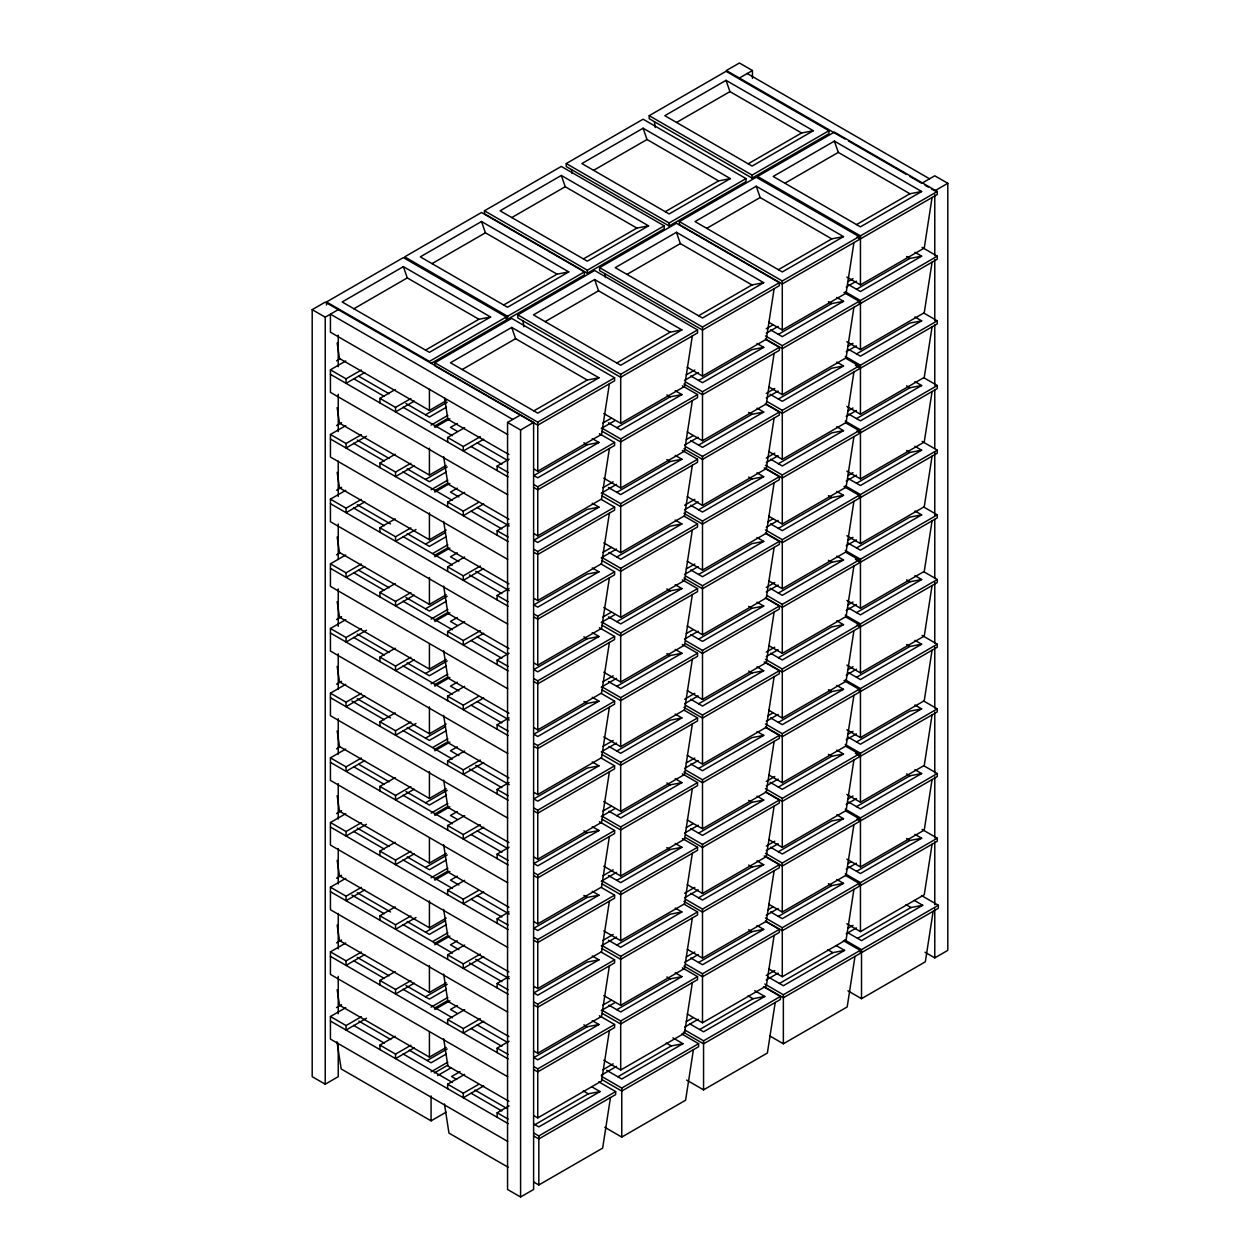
<?xml version="1.0" encoding="UTF-8"?>
<svg xmlns="http://www.w3.org/2000/svg" width="1260" height="1260" viewBox="0 0 1260 1260"><rect width="100%" height="100%" fill="white"/><g stroke="black" fill="none" stroke-linecap="round" stroke-linejoin="round"><path stroke-width="1.5" d="M609.399 383.812L601.571 434.353L537.752 471.193L534.366 469.24M609.399 448.481L601.571 499.023L537.752 535.862L534.366 533.909M609.399 513.151L601.571 563.692L537.752 600.532L534.366 598.579M609.399 577.82L601.571 628.362L537.752 665.201L534.366 663.248M609.399 642.505L601.571 693.031L537.752 729.886L534.366 727.918M609.399 707.175L601.571 757.701L537.752 794.556L534.366 792.587M609.399 771.844L601.571 822.37L537.752 859.225L534.366 857.257M609.399 836.514L601.571 887.04L537.752 923.895L534.366 921.942M692.338 335.932L684.526 386.458L620.692 423.313L603.745 413.516M609.399 901.183L601.571 951.709L537.752 988.564L534.366 986.611M692.338 400.601L684.526 451.127L620.692 487.982L603.745 478.186M609.399 965.853L601.571 1016.395L537.752 1053.234L534.366 1051.281M692.338 465.271L684.526 515.797L620.692 552.652L603.745 542.855M609.399 1030.522L601.571 1081.064L537.752 1117.903L534.366 1115.95M692.338 529.94L684.526 580.466L620.692 617.321L603.745 607.525M610.47 1097.586L602.642 1148.128L538.823 1184.967L533.736 1182.037M692.338 594.61L684.526 645.151L620.692 681.991L603.745 672.21M692.338 659.279L684.526 709.821L620.692 746.66L603.745 736.88M692.338 723.949L684.526 774.49L620.692 811.33L603.745 801.549M692.338 788.618L684.526 839.16L620.692 875.999L603.745 866.218M774.128 288.697L766.316 339.239L702.497 376.079L687.235 367.274M692.338 853.303L684.526 903.83L620.692 940.684L603.745 930.888M774.128 353.367L766.316 403.909L702.497 440.748L687.235 431.944M692.338 917.973L684.526 968.499L620.692 1005.354L603.745 995.558M774.128 418.036L766.316 468.578L702.497 505.417L687.235 496.613M692.338 982.642L684.526 1033.168L620.692 1070.024L603.745 1060.227M774.128 482.722L766.316 533.248L702.497 570.103L687.235 561.283M693.409 1049.706L685.597 1100.232L621.763 1137.087L604.816 1127.291M774.128 547.391L766.316 597.917L702.497 634.772L687.235 625.952M774.128 612.061L766.316 662.587L702.497 699.442L687.235 690.622M774.128 676.73L766.316 727.256L702.497 764.111L687.235 755.307M774.128 741.4L766.316 791.942L702.497 828.781L687.235 819.976M853.918 242.629L846.106 293.17L782.287 330.01L768.726 322.182M774.128 806.069L766.316 856.611L702.497 893.45L687.235 884.646M853.918 307.314L846.106 357.84L782.287 394.695L768.726 386.851M774.128 870.739L766.316 921.281L702.497 958.12L687.235 949.316M853.918 371.983L846.106 422.509L782.287 459.365L768.726 451.521M774.128 935.408L766.316 985.95L702.497 1022.789L687.235 1013.985M853.918 436.653L846.106 487.179L782.287 524.034L768.726 516.191M775.199 1002.472L767.387 1053.014L703.568 1089.853L686.606 1080.072M853.918 501.322L846.106 551.848L782.287 588.703L768.726 580.876M853.918 565.992L846.106 616.518L782.287 653.373L768.726 645.545M853.918 630.662L846.106 681.203L782.287 718.042L768.726 710.215M853.918 695.331L846.106 745.873L782.287 782.712L768.726 774.884M932.069 197.521L924.257 248.047L860.438 284.902L846.862 277.058M853.918 760L846.106 810.542L782.287 847.381L768.726 839.554M932.069 262.19L924.257 312.716L860.438 349.571L846.862 341.743M853.918 824.67L846.106 875.212L782.287 912.051L768.726 904.223M932.069 326.86L924.257 377.386L860.438 414.241L846.862 406.413M853.918 889.355L846.106 939.881L782.287 976.736L768.726 968.893M932.069 391.529L924.257 442.071L860.438 478.91L846.862 471.083M932.069 456.199L924.257 506.74L860.438 543.58L846.862 535.752M854.989 956.403L847.177 1006.945L783.358 1043.784L769.781 1035.956M932.069 520.868L924.257 571.41L860.438 608.249L846.862 600.422M932.069 585.538L924.257 636.08L860.438 672.919L846.862 665.091M932.069 650.223L924.257 700.749L860.438 737.604L846.862 729.76M932.069 714.892L924.257 765.418L860.438 802.274L846.862 794.43M932.069 779.562L924.257 830.088L860.438 866.943L846.862 859.115M932.069 844.231L924.257 894.758L860.438 931.612L846.862 923.785M933.14 911.295L925.328 961.821L861.509 998.676L847.933 990.832M338.247 1043.248L338.247 1076.686L325.222 1084.198L312.197 1076.686L312.197 309.645L325.222 302.132L533.61 422.447L533.61 1189.487L520.585 1197L507.559 1189.487L507.559 422.447L520.585 414.934M326.529 304.983L326.529 301.975L403.373 257.607L506.268 317.016L506.268 320.024L431.077 363.431M484.454 210.798L561.314 166.43L664.209 225.839L664.209 228.848L587.349 273.215L484.454 213.806L484.454 210.798L587.349 270.207L664.209 225.839M566.26 163.564L643.104 119.196L745.999 178.605L745.999 181.613L669.154 225.981L566.26 166.572L566.26 163.564L669.154 222.973L745.999 178.605M649.199 115.684L726.043 71.316L828.938 130.725L828.938 133.733L752.094 178.101L649.199 118.692L649.199 115.684L752.094 175.093L828.938 130.725M403.373 266.632L342.153 301.975L429.424 352.359L490.628 317.016L403.373 266.632L407.279 277.909L478.91 319.268L490.628 317.016M481.509 221.524L420.305 256.867L507.559 307.251L568.78 271.908L481.509 221.524L485.431 232.801L557.062 274.16L568.78 271.908M561.314 175.455L500.094 210.798L587.349 261.182L648.569 225.839L561.314 175.455L565.22 186.732L636.851 228.091L648.569 225.839M643.104 128.221L581.884 163.564L669.154 213.948L730.375 178.605L643.104 128.221L647.01 139.513L718.641 180.873L730.375 178.605M726.043 80.341L664.823 115.684L752.094 166.068L813.314 130.725L726.043 80.341L729.949 91.618L801.596 132.977L813.314 130.725M312.197 309.645L325.222 317.173L338.247 309.645M739.415 78.041L752.441 70.513L752.441 78.388M353.871 308.747L407.279 277.909M432.022 263.623L485.431 232.801M511.812 217.555L565.22 186.732M593.602 170.336L647.01 139.513M676.557 122.456L729.949 91.618M336.546 360.864L339.885 358.942M507.67 494.692L330.435 392.364L330.435 369.81L345.744 360.974M330.435 369.81L346.059 378.835L361.368 369.999M364.77 372.535L346.059 383.339L346.059 378.835M425.518 350.107L478.91 319.268M503.653 304.983L557.062 274.16M583.443 258.914L636.851 228.091M665.248 211.696L718.641 180.873M748.188 163.816L801.596 132.977M506.268 317.016L429.424 361.384L326.529 301.975M507.559 316.26L584.419 271.908L584.419 274.916L507.559 319.268L507.559 316.26L404.665 256.867L481.509 212.499L584.419 271.908M434.858 362.754L511.702 318.386L614.596 377.795L614.596 380.803L537.752 425.171L434.858 365.762L434.858 362.754L537.752 422.163L614.596 377.795M517.797 314.874L594.641 270.506L697.552 329.915L697.552 332.923L620.692 377.291L517.797 317.882L517.797 314.874L620.692 374.283L697.552 329.915M599.602 267.64L676.447 223.272L779.341 282.681L779.341 285.689L702.497 330.057L599.602 270.648L599.602 267.64L702.497 327.049L779.341 282.681M679.392 221.587L756.236 177.219L859.131 236.612L859.131 239.62L782.287 283.988L679.392 224.595L679.392 221.587L782.287 280.98L859.131 236.612M379.921 402.901L379.921 398.38L395.231 389.545M336.546 425.534L341.555 422.635M511.702 327.411L450.481 362.754L537.752 413.138L598.972 377.795L511.702 327.411L515.608 338.688L587.255 380.048L598.972 377.795M594.641 279.531L533.437 314.874L620.692 365.258L681.912 329.915L594.641 279.531L598.563 290.808L670.194 332.168L681.912 329.915M676.447 232.297L615.226 267.64L702.497 318.024L763.717 282.681L676.447 232.297L680.353 243.589L751.984 284.949L763.717 282.681M756.236 186.244L695.016 221.587L782.287 271.955L843.507 236.612L756.236 186.244L760.142 197.521L831.773 238.88L843.507 236.612M834.388 141.12L773.167 176.463L860.438 226.847L921.643 191.504L834.388 141.12L838.294 152.397L909.925 193.756L921.643 191.504M507.67 559.361L330.435 457.034L330.435 434.48L345.744 425.644M379.921 398.38L395.545 407.405L410.87 398.57M462.215 369.526L515.608 338.688M545.155 321.631L598.563 290.808M626.944 274.412L680.353 243.589M706.734 228.343L760.142 197.521M784.885 183.236L838.294 152.397M414.272 401.121L395.545 411.925L395.545 407.405M330.435 434.48L346.059 443.504L361.368 434.668M366.471 436.228L346.059 448.009L346.059 443.504M337.144 342.988L339.538 358.533L429.424 410.413L446.213 400.727M425.518 414.776L447.205 402.255M446.418 407.216L429.424 417.028L405.925 403.468M431.093 425.092L447.788 415.453M434.432 426.179L447.788 418.462M434.858 427.423L449.899 418.745M379.921 467.57L379.921 463.05L395.231 454.214M336.546 490.203L341.555 487.321M457.285 423.502L450.481 427.423L457.207 431.298M507.67 624.031L330.435 521.719L330.435 499.149L345.744 490.313M447.647 441.992L447.647 437.488L464.656 427.66M379.921 463.05L395.545 472.075L410.87 463.239M414.272 465.791L395.545 476.595L395.545 472.075M330.435 499.149L346.059 508.174L361.368 499.338M364.77 501.889L346.059 512.694L346.059 508.174M447.647 437.488L463.286 446.512L480.296 436.684M483.698 439.236L463.286 451.017L463.286 446.512M533.846 410.886L587.255 380.048M616.786 362.99L670.194 332.168M698.591 315.772L751.984 284.949M778.381 269.703L831.773 238.88M856.532 224.595L909.925 193.756M337.144 407.657L339.538 423.202L429.424 475.083L446.213 465.397M425.518 479.446L447.205 466.924M446.418 471.886L429.424 481.698L407.185 468.862M507.559 422.447L520.585 429.975L533.61 422.447M925.013 952.229L934.778 957.868L947.803 950.355L947.803 183.314L934.778 190.843L931.518 188.953M937.283 191.504L834.388 132.095L757.543 176.463L860.438 235.872L937.283 191.504L937.283 194.512L860.438 238.88L857.052 236.927M431.093 489.762L447.788 480.123M434.432 490.849L447.788 483.131M434.858 492.093L449.899 483.415M379.921 532.24L379.921 527.735L395.231 518.884M336.546 554.872L339.885 552.951M457.285 488.171L450.481 492.093L458.876 496.944M497.149 470.578L497.149 466.058L509.056 459.191M507.67 688.716L330.435 586.388L330.435 563.818L345.744 554.983M447.647 506.677L447.647 502.157L464.656 492.345M379.921 527.735L395.545 536.744L410.87 527.909M415.973 529.484L395.545 541.264L395.545 536.744M602.942 423.029L611.447 418.115M686.306 374.897L694.811 369.999M766.253 328.75L773.057 324.812M847.917 281.594L853.02 278.649M330.435 563.818L346.059 572.843L361.368 564.008M601.24 428.526L614.848 420.667M684.605 380.394L698.213 372.535M766.253 333.254L778.16 326.371M846.216 287.091L856.422 281.2M364.77 566.559L346.059 577.363L346.059 572.843M447.647 502.157L463.286 511.182L478.595 502.346M483.698 503.905L463.286 515.702L463.286 511.182M598.972 442.465L587.255 444.717L533.846 475.555L537.752 477.808L598.972 442.465L592.263 438.59M616.786 427.675L670.194 396.837L681.912 394.585L675.202 390.71M698.591 380.441L751.984 349.618L763.717 347.35L756.992 343.476M778.381 334.373L831.773 303.55L843.507 301.298L836.782 297.407M856.532 289.264L909.925 258.426L921.643 256.174L914.933 252.299M337.144 472.327L339.538 487.872L429.424 539.752L446.213 530.066M681.912 394.585L620.692 429.928L608.454 422.856M763.717 347.35L702.497 382.693L690.748 375.921M843.507 301.298L782.287 336.641L770.537 329.852M921.643 256.174L860.438 291.517L848.2 284.445M425.518 544.115L445.536 532.555M446.418 536.555L429.424 546.383L407.185 533.547M534.382 484.88L537.752 486.833L614.596 442.465L614.596 445.473L537.752 489.841L534.382 487.888M602.138 428.242L620.692 438.952L697.552 394.585L697.552 397.593L620.692 441.961L602.138 431.251M685.629 381.985L702.497 391.718L779.341 347.35L779.341 350.359L702.497 394.726L683.944 384.016M765.418 335.916L782.287 345.665L859.131 301.298L859.131 304.306L782.287 348.658L765.418 338.924M845.255 291.769L860.438 300.541L937.283 256.174L937.283 259.182L860.438 303.55M432.763 553.471L447.788 544.792M434.416 555.518L447.788 547.801M434.858 556.778L449.899 548.084M379.921 596.909L379.921 592.405L395.231 583.553M336.546 619.542L341.555 616.66M457.285 552.841L450.481 556.778L458.876 561.613M497.149 535.248L497.149 530.728L509.056 523.861M507.67 753.385L330.435 651.058L330.435 628.488L345.744 619.652M447.647 571.347L447.647 566.827L464.656 557.014M379.921 592.405L395.545 601.429L410.87 592.578M414.272 595.13L395.545 605.934L395.545 601.429M602.942 487.699L613.148 481.808M686.306 439.583L693.11 435.645M766.253 393.419L774.758 388.505M847.917 346.264L853.02 343.318M330.435 628.488L346.059 637.513L361.368 628.677M601.24 493.195L616.549 484.36M684.605 445.063L698.213 437.22M766.253 397.924L778.16 391.057M846.216 351.76L856.422 345.87M366.471 630.252L346.059 642.033L346.059 637.513M447.647 566.827L463.286 575.851L480.296 566.039M483.698 568.575L463.286 580.372L463.286 575.851M616.786 492.345L670.194 461.506L681.912 459.254L675.202 455.38M698.591 445.111L751.984 414.288L763.717 412.036L756.992 408.145M778.381 399.042L831.773 368.219L843.507 365.967L836.782 362.092M856.532 353.934L909.925 323.095L921.643 320.843L914.933 316.969M337.144 536.996L339.538 552.541L429.424 604.438L446.213 594.736M598.972 507.134L537.752 542.477L533.846 540.225L587.255 509.402L598.972 507.134L592.263 503.26M681.912 459.254L620.692 494.597L608.454 487.526M763.717 412.036L702.497 447.379L690.748 440.591M843.507 365.967L782.287 401.31L770.049 394.238M921.643 320.843L860.438 356.186L848.689 349.398M425.518 608.785L447.205 596.263M446.418 601.225L429.424 611.053L405.925 597.476M534.382 549.565L537.752 551.502L614.596 507.134L614.596 510.142L537.752 554.51L534.382 552.573M602.138 492.912L620.692 503.622L697.552 459.254L697.552 462.262L620.692 506.63L602.138 495.92M685.629 446.654L702.497 456.388L779.341 412.036L779.341 415.044L702.497 459.396L683.959 448.702M767.104 401.562L782.287 410.335L859.131 365.967L859.131 368.975L782.287 413.343L765.418 403.594M845.255 356.438L860.438 365.211L937.283 320.843L937.283 323.851L860.438 368.219L855.367 365.29M431.093 619.101L447.788 609.462M434.432 620.188L447.788 612.47M434.858 621.448L449.899 612.754M379.921 661.579L379.921 657.074L395.231 648.238M336.546 684.227L341.555 681.329M457.285 617.51L450.481 621.448L457.207 625.322M497.149 599.917L497.149 595.413L509.056 588.53M507.67 818.055L330.435 715.727L330.435 693.173L345.744 684.322M447.647 636.016L447.647 631.496L464.656 621.684M379.921 657.074L395.545 666.099L410.87 657.247M414.272 659.799L395.545 670.603L395.545 666.099M602.942 552.368L611.447 547.47M684.605 505.228L694.811 499.338M766.253 458.089L774.758 453.175M847.917 410.933L853.02 407.988M330.435 693.173L346.059 702.198L361.368 693.346M601.24 557.865L616.549 549.029M684.605 509.749L698.213 501.889M766.253 462.593L778.16 455.726M846.216 416.43L856.422 410.54M364.77 695.898L346.059 706.702L346.059 702.198M447.647 631.496L463.286 640.521L480.296 630.709M483.698 633.245L463.286 645.041L463.286 640.521M616.786 557.014L670.194 526.176L681.912 523.924L675.202 520.049M698.591 509.78L751.984 478.958L763.717 476.705L756.992 472.831M778.381 463.727L831.773 432.889L843.507 430.637L836.782 426.762M856.532 418.603L909.925 387.765L921.643 385.513L914.933 381.638M337.144 601.666L339.538 617.211L429.424 669.107L446.213 659.405M598.972 571.804L537.752 607.147L533.846 604.894L587.255 574.072L598.972 571.804L592.263 567.929M681.912 523.924L620.692 559.267L608.958 552.478M763.717 476.705L702.497 512.048L690.748 505.26M843.507 430.637L782.287 465.98L770.537 459.191M921.643 385.513L860.438 420.856L848.689 414.067M425.518 673.47L447.205 660.933M446.418 665.894L429.424 675.722L407.185 662.886M534.382 614.234L537.752 616.172L614.596 571.804L614.596 574.812L537.752 619.18L534.382 617.242M602.138 557.582L620.692 568.291L697.552 523.924L697.552 526.932L620.692 571.3L602.138 560.59M685.629 511.324L702.497 521.073L779.341 476.705L779.341 479.713L702.497 524.081L683.944 513.356M765.418 465.255L782.287 475.004L859.131 430.637L859.131 433.645L782.287 478.012L765.418 468.263M845.255 421.123L860.438 429.88L937.283 385.513L937.283 388.521L860.438 432.889L857.052 430.936M431.093 683.786L447.788 674.131M434.432 684.857L447.788 677.14M434.858 686.117L449.899 677.439M379.921 726.248L379.921 721.744L395.231 712.908M336.546 748.897L339.885 746.959M457.285 682.18L450.481 686.117L458.876 690.952M497.149 664.587L497.149 660.082L509.056 653.2M507.67 882.725L330.435 780.397L330.435 757.843L345.744 748.991M447.647 700.686L447.647 696.166L464.656 686.353M379.921 721.744L395.545 730.769L410.87 721.933M415.973 723.492L395.545 735.273L395.545 730.769M602.942 617.038L611.447 612.139M686.306 568.922L694.811 564.008M767.954 521.782L773.057 518.821M847.917 475.619L853.02 472.658M330.435 757.843L346.059 766.867L361.368 758.016M601.24 622.534L614.848 614.675M684.605 574.418L698.213 566.559M766.253 527.263L778.16 520.396M846.216 481.099L856.422 475.209M364.77 760.567L346.059 771.372L346.059 766.867M447.647 696.166L463.286 705.191L478.595 696.355M483.698 697.93L463.286 709.711L463.286 705.191M598.972 636.489L587.255 638.741L533.846 669.564L537.752 671.832L598.972 636.489L592.263 632.599M616.786 621.684L670.194 590.846L681.912 588.593L675.202 584.719M698.591 574.466L751.984 543.627L763.717 541.375L756.992 537.5M778.381 528.397L831.773 497.558L843.507 495.306L836.782 491.431M856.532 483.273L909.925 452.434L921.643 450.182L914.933 446.308M337.144 666.335L339.538 681.88L429.424 733.777L446.213 724.075M681.912 588.593L620.692 623.936L608.454 616.88M763.717 541.375L702.497 576.718L690.748 569.929M843.507 495.306L782.287 530.649L770.537 523.861M921.643 450.182L860.438 485.525L848.2 478.469M425.518 738.139L445.536 726.579M446.418 730.58L429.424 740.392L407.185 727.555M534.382 678.904L537.752 680.841L614.596 636.489L614.596 639.497L537.752 683.849L534.382 681.912M602.138 622.251L620.692 632.961L697.552 588.593L697.552 591.601L620.692 635.969L602.138 625.259M685.629 575.993L702.497 585.742L779.341 541.375L779.341 544.383L702.497 588.751L683.944 578.041M765.418 529.94L782.287 539.674L859.131 495.306L859.131 498.314L782.287 542.682L765.418 532.948M845.255 485.793L860.438 494.55L937.283 450.182L937.283 453.19L860.438 497.558M432.763 747.479L447.788 738.801M434.416 749.542L447.788 741.809M434.858 750.787L449.899 742.108M379.921 790.918L379.921 786.413L395.231 777.577M336.546 813.566L341.555 810.668M457.285 746.865L450.481 750.787L458.876 755.622M497.149 729.256L497.149 724.752L509.056 717.869M507.67 947.394L330.435 845.066L330.435 822.512L345.744 813.677M447.647 765.356L447.647 760.851L464.656 751.023M379.921 786.413L395.545 795.438L410.87 786.602M414.272 789.138L395.545 799.942L395.545 795.438M602.942 681.723L613.148 675.817M686.306 633.591L693.11 629.669M766.253 587.428L774.758 582.514M847.917 540.288L853.02 537.343M330.435 822.512L346.059 831.537L361.368 822.686M601.24 687.204L616.549 678.368M684.605 639.088L698.213 631.228M766.253 591.932L778.16 585.065M846.216 545.785L856.422 539.878M366.471 824.26L346.059 836.042L346.059 831.537M447.647 760.851L463.286 769.876L480.296 760.048M483.698 762.599L463.286 774.38L463.286 769.876M598.972 701.159L587.255 703.411L533.846 734.233L537.752 736.501L598.972 701.159L592.263 697.284M616.786 686.353L670.194 655.531L681.912 653.263L675.202 649.388M698.591 639.135L751.984 608.297L763.717 606.044L756.992 602.17M778.381 593.066L831.773 562.228L843.507 559.976L836.782 556.101M856.532 547.942L909.925 517.12L921.643 514.852L914.933 510.977M337.144 731.005L339.538 746.566L429.424 798.446L446.213 788.744M681.912 653.263L620.692 688.606L608.454 681.55M763.717 606.044L702.497 641.387L690.748 634.599M843.507 559.976L782.287 595.318L770.049 588.247M921.643 514.852L860.438 550.195L848.2 543.139M425.518 802.809L447.205 790.288M446.418 795.249L429.424 805.061L405.925 791.5M534.382 743.573L537.752 745.526L614.596 701.159L614.596 704.167L537.752 748.534L534.382 746.582M602.138 686.92L620.692 697.63L697.552 653.263L697.552 656.271L620.692 700.639L602.138 689.929M685.629 640.663L702.497 650.412L779.341 606.044L779.341 609.053L702.497 653.42L685.629 643.671M767.104 595.57L782.287 604.343L859.131 559.976L859.131 562.984L782.287 607.351L765.418 597.618M845.255 550.462L860.438 559.22L937.283 514.852L937.283 517.86L860.438 562.228L855.367 559.314M431.093 813.125L447.788 803.47M434.432 814.196L447.788 806.479M434.858 815.456L449.899 806.778M379.921 855.603L379.921 851.083L395.231 842.247M336.546 878.236L341.555 875.338M457.285 811.534L450.481 815.456L457.207 819.331M497.149 793.926L497.149 789.422L509.056 782.539M507.67 1012.064L330.435 909.736L330.435 887.182L345.744 878.346M447.647 830.025L447.647 825.52L464.656 815.692M379.921 851.083L395.545 860.107L410.87 851.272M414.272 853.823L395.545 864.628L395.545 860.107M602.942 746.392L613.148 740.502M684.605 699.237L694.811 693.346M766.253 652.097L774.758 647.183M847.917 604.957L853.02 602.012M330.435 887.182L346.059 896.206L361.368 887.371M601.24 751.889L616.549 743.038M684.605 703.757L698.213 695.898M766.253 656.617L778.16 649.735M846.216 610.454L856.422 604.548M364.77 889.906L346.059 900.711L346.059 896.206M447.647 825.52L463.286 834.545L480.296 824.717M483.698 827.269L463.286 839.05L463.286 834.545M616.786 751.023L670.194 720.2L681.912 717.932L675.202 714.058M698.591 703.804L751.984 672.966L763.717 670.714L756.992 666.839M778.381 657.736L831.773 626.897L843.507 624.645L836.782 620.77M856.532 612.612L909.925 581.789L921.643 579.521L914.933 575.647M337.144 795.674L339.538 811.235L429.424 863.116L446.213 853.414M598.972 765.828L537.752 801.171L533.846 798.919L587.255 768.08L598.972 765.828L592.263 761.953M681.912 717.932L620.692 753.275L608.958 746.503M763.717 670.714L702.497 706.057L690.748 699.269M843.507 624.645L782.287 659.988L770.537 653.216M921.643 579.521L860.438 614.864L848.689 608.092M425.518 867.478L447.205 854.957M446.418 859.918L429.424 869.731L407.185 856.894M534.382 808.243L537.752 810.196L614.596 765.828L614.596 768.836L537.752 813.204L534.382 811.251M602.138 751.59L620.692 762.3L697.552 717.932L697.552 720.941L620.692 765.308L602.138 754.598M685.629 705.348L702.497 715.082L779.341 670.714L779.341 673.722L702.497 718.09L683.944 707.38M765.418 659.279L782.287 669.013L859.131 624.645L859.131 627.653L782.287 672.021L765.418 662.288M845.255 615.132L860.438 623.889L937.283 579.521L937.283 582.529L860.438 626.897L857.052 624.96M431.093 877.795L447.788 868.156M434.432 878.866L447.788 871.148M434.858 880.126L449.899 871.447M379.921 920.272L379.921 915.752L395.231 906.917M336.546 942.905L341.555 940.007M457.285 876.204L450.481 880.126L458.876 884.977M497.149 858.611L497.149 854.091L509.056 847.224M507.67 1076.733L330.435 974.405L330.435 951.851L345.744 943.015M447.647 894.694L447.647 890.19L464.656 880.362M379.921 915.752L395.545 924.777L410.87 915.941M415.973 917.5L395.545 929.297L395.545 924.777M602.942 811.062L611.447 806.148M686.306 762.93L694.811 758.016M767.954 715.79L773.057 712.845M847.917 669.627L853.02 666.682M330.435 951.851L346.059 960.876L361.368 952.04M601.24 816.559L614.848 808.7M684.605 768.427L698.213 760.567M766.253 721.287L778.16 714.404M846.216 675.124L856.422 669.233M364.77 954.576L346.059 965.381L346.059 960.876M447.647 890.19L463.286 899.215L478.595 890.379M483.698 891.938L463.286 903.719L463.286 899.215M598.972 830.497L587.255 832.75L533.846 863.588L537.752 865.841L598.972 830.497L592.263 826.623M616.786 815.692L670.194 784.87L681.912 782.617L675.202 778.727M698.591 768.474L751.984 737.635L763.717 735.383L756.992 731.509M778.381 722.405L831.773 691.582L843.507 689.315L836.782 685.44M856.532 677.281L909.925 646.459L921.643 644.207L914.933 640.332M337.144 860.359L339.538 875.905L429.424 927.785L446.213 918.083M681.912 782.617L620.692 817.961L608.958 811.172M763.717 735.383L702.497 770.726L690.748 763.954M843.507 689.315L782.287 724.658L770.537 717.885M921.643 644.207L860.438 679.549L848.689 672.761M425.518 932.148L445.536 920.587M446.418 924.588L429.424 934.4L407.185 921.564M534.382 872.912L537.752 874.865L614.596 830.497L614.596 833.506L537.752 877.873L534.382 875.92M602.138 816.26L620.692 826.969L697.552 782.617L697.552 785.61L620.692 829.978L602.138 819.268M685.629 770.017L702.497 779.751L779.341 735.383L779.341 738.391L702.497 782.759L683.944 772.049M765.418 723.949L782.287 733.682L859.131 689.315L859.131 692.323L782.287 736.691L765.418 726.957M845.255 679.802L860.438 688.574L937.283 644.207L937.283 647.215L860.438 691.582M432.763 941.503L447.788 932.825M434.416 943.551L447.788 935.833M434.858 944.795L449.899 936.117M379.921 984.942L379.921 980.422L395.231 971.586M336.514 1007.591L341.523 1004.708M457.285 940.873L450.481 944.795L458.876 949.646M497.149 923.281L497.149 918.76L509.056 911.894M507.67 1141.403L330.435 1039.091L330.435 1016.521L345.744 1007.685M447.647 959.364L447.647 954.859L464.656 945.031M379.921 980.422L395.545 989.447L410.87 980.611M414.272 983.162L395.545 993.967L395.545 989.447M602.942 875.731L613.148 869.841M686.306 827.6L693.11 823.678M766.253 781.436L774.758 776.538M847.917 734.297L853.02 731.351M330.435 1016.521L346.059 1025.545L361.368 1016.71M601.24 881.228L616.549 872.392M684.605 833.096L698.213 825.237M766.253 785.957L778.16 779.074M846.216 739.793L856.422 733.903M366.471 1018.269L346.059 1030.066L346.059 1025.545M447.647 954.859L463.286 963.884L480.296 954.056M483.698 956.608L463.286 968.389L463.286 963.884M598.972 895.167L587.255 897.419L533.846 928.258L537.752 930.51L598.972 895.167L592.263 891.292M616.786 880.362L670.194 849.539L681.912 847.287L675.202 843.413M698.591 833.144L751.984 802.305L763.717 800.053L756.992 796.178M778.381 787.075L831.773 756.252L843.507 753.984L836.782 750.109M856.532 741.951L909.925 711.128L921.643 708.876L914.933 705.001M337.144 925.029L339.538 940.574L429.424 992.455L446.213 982.769M681.912 847.287L620.692 882.63L608.454 875.558M763.717 800.053L702.497 835.396L690.748 828.623M843.507 753.984L782.287 789.327L770.049 782.271M921.643 708.876L860.438 744.219L848.2 737.147M425.518 996.817L447.205 984.296M446.418 989.258L429.424 999.07L405.925 985.509M534.382 937.582L537.752 939.535L614.596 895.167L614.596 898.175L537.752 942.543L534.382 940.59M602.138 880.929L620.692 891.655L697.552 847.287L697.552 850.295L620.692 894.663L602.138 883.937M685.629 834.687L702.497 844.42L779.341 800.053L779.341 803.061L702.497 847.429L685.629 837.695M765.418 788.618L782.287 798.352L859.131 753.984L859.131 756.992L782.287 801.36L765.418 791.626M845.255 744.471L860.438 753.244L937.283 708.876L937.283 711.884L860.438 756.252L855.367 753.322M431.093 1007.134L447.788 997.495M434.432 1008.22L447.788 1000.503M434.858 1009.465L449.899 1000.786M379.921 1049.611L379.921 1045.091L395.231 1036.255M457.285 1005.543L450.481 1009.465L457.207 1013.339M497.149 987.95L497.149 983.43L509.056 976.563M447.647 1024.049L447.647 1019.529L464.656 1009.701M379.921 1045.091L395.545 1054.116L410.87 1045.28M414.272 1047.832L395.545 1058.636L395.545 1054.116M602.942 940.401L613.148 934.51M684.605 893.261L694.811 887.371M766.253 846.106L774.758 841.207M847.917 798.966L853.02 796.021M601.24 945.898L616.549 937.062M684.605 897.766L698.213 889.906M766.253 850.626L778.16 843.743M846.216 804.463L856.422 798.572M447.647 1019.529L463.286 1028.554L480.296 1018.726M483.698 1021.277L463.286 1033.058L463.286 1028.554M616.786 945.047L670.194 914.209L681.912 911.956L675.202 908.082M698.591 897.813L751.984 866.99L763.717 864.722L756.992 860.848M778.381 851.744L831.773 820.922L843.507 818.669L836.782 814.779M856.532 806.636L909.925 775.798L921.643 773.545L914.933 769.671M337.144 989.698L339.538 1005.244L429.424 1057.124L446.213 1047.438M598.972 959.836L537.752 995.179L533.846 992.927L587.255 962.089L598.972 959.836L592.263 955.962M681.912 911.956L620.692 947.3L608.454 940.228M763.717 864.722L702.497 900.065L690.748 893.293M843.507 818.669L782.287 854.012L770.537 847.224M921.643 773.545L860.438 808.889L848.689 802.1M427.156 1060.542L447.174 1048.981M446.355 1053.958L431.062 1062.794L409.248 1050.21M534.382 1002.251L537.752 1004.204L614.596 959.836L614.596 962.845L537.752 1007.212L534.382 1005.26M602.138 945.614L620.692 956.324L697.552 911.956L697.552 914.965L620.692 959.332L602.138 948.622M685.629 899.356L702.497 909.09L779.341 864.722L779.341 867.731L702.497 912.098L683.944 901.388M765.418 853.288L782.287 863.021L859.131 818.669L859.131 821.662L782.287 866.029L765.418 856.296M845.255 809.14L860.438 817.913L937.283 773.545L937.283 776.554L860.438 820.922L857.052 818.968M431.062 1071.819L447.757 1062.18M434.401 1072.906L447.757 1065.188M437.598 1075.567L450.97 1067.85M497.149 1052.62L497.149 1048.1L509.056 1041.233M460.058 1071.63L451.552 1076.528L456.592 1079.442M447.647 1088.719L447.647 1084.198L464.656 1074.386M602.942 1005.07L611.447 1000.156M686.306 956.954L694.811 952.04M767.954 909.799L773.057 906.853M847.917 863.635L851.319 861.683M601.24 1010.567L614.848 1002.708M684.605 962.435L698.213 954.576M766.253 915.295L778.16 908.428M846.216 869.132L856.422 863.242M447.647 1084.198L463.286 1093.223L478.595 1084.388M483.698 1085.947L463.286 1097.744L463.286 1093.223M598.972 1024.506L587.255 1026.758L533.846 1057.597L537.752 1059.849L598.972 1024.506L592.263 1020.631M616.786 1009.717L670.194 978.878L681.912 976.626L675.202 972.751M698.591 962.482L751.984 931.66L763.717 929.392L756.992 925.517M778.381 916.414L831.773 885.591L843.507 883.339L836.782 879.464M856.532 871.306L909.925 840.467L921.643 838.215L914.933 834.341M336.987 1041.752L341.192 1068.968L431.062 1120.849L446.182 1112.123M681.912 976.626L620.692 1011.969L608.958 1005.181M763.717 929.392L702.497 964.735L690.748 957.962M843.507 883.339L782.287 918.682L770.537 911.894M921.643 838.215L860.438 873.558L848.689 866.77M534.382 1066.936L537.752 1068.874L614.596 1024.506L614.596 1027.514L537.752 1071.882L534.382 1069.945M602.138 1010.284L620.692 1020.994L697.552 976.626L697.552 979.634L620.692 1024.002L602.138 1013.292M685.629 964.026L702.497 973.76L779.341 929.392L779.341 932.4L702.497 976.768L683.944 966.058M765.418 917.957L782.287 927.706L859.131 883.339L859.131 886.347L782.287 930.715L765.418 920.966M845.255 873.81L860.438 882.583L937.283 838.215L937.283 841.223L860.438 885.591M497.149 1117.289L497.149 1112.785L509.056 1105.902M602.942 1069.74L613.148 1063.85M686.306 1021.624L693.11 1017.686M766.253 975.461L774.758 970.547M847.917 928.305L853.02 925.36M601.24 1075.237L616.549 1066.401M684.605 1027.105L698.213 1019.261M766.253 979.965L778.16 973.098M846.216 933.802L856.422 927.911M534.917 1124.66L588.326 1093.822L600.043 1091.569L591.649 1086.734M617.857 1076.764L671.265 1045.942L682.983 1043.689L672.919 1037.878M699.662 1029.546L753.055 998.723L764.788 996.455L754.708 990.644M779.452 983.477L832.844 952.654L844.578 950.386L836.183 945.551M857.603 938.369L910.996 907.531L922.714 905.278L914.335 900.428M600.043 1091.569L538.823 1126.912L533.799 1124.014M682.983 1043.689L621.763 1079.033L606.659 1070.307M764.788 996.455L703.568 1031.798L689.661 1023.781M844.578 950.386L783.358 985.73L768.253 977.02M922.714 905.278L861.509 940.621L847.602 932.589M533.767 1133.024L538.823 1135.937L615.667 1091.569L615.667 1094.578L538.823 1138.946L533.767 1136.032M601.524 1076.371L621.763 1088.057L698.607 1043.689L698.607 1046.698L621.763 1091.065L601.524 1079.379M685.015 1030.113L703.568 1040.823L780.413 996.455L780.413 999.464L703.568 1043.831L683.33 1032.145M764.804 984.044L783.358 994.754L860.202 950.386L860.202 953.395L783.358 997.762L764.804 987.053M844.641 939.897L861.509 949.646L938.353 905.278L938.353 908.287L861.509 952.654M752.441 70.513L739.415 63L726.39 70.513L845.066 139.041M947.803 183.314L934.778 175.802L921.753 183.314L909.83 176.431M747.227 73.521L929.565 178.81M848.484 141.01L906.413 174.463M925.013 185.204L928.274 187.078M922.1 247.401L937.283 256.174M906.601 256.505L909.925 258.426M923.785 313.047L937.283 320.843M843.948 292.525L859.131 301.298M828.45 301.628L831.773 303.55M923.785 377.716L937.283 385.513M906.601 385.843L909.925 387.765M845.633 358.171L859.131 365.967M765.844 339.57L779.341 347.35M922.1 441.425L937.283 450.182M906.601 450.513L909.925 452.434M845.633 422.84L859.131 430.637M765.844 404.24L779.341 412.036M923.785 507.071L937.283 514.852M748.66 412.366L751.984 414.288M682.369 385.812L697.552 394.585M843.948 486.533L859.131 495.306M666.855 394.916L670.194 396.837M828.45 495.637L831.773 497.558M764.159 467.933L779.341 476.705M923.785 571.741L937.283 579.521M748.66 477.036L751.984 478.958M682.369 450.481L697.552 459.254M906.601 579.868L909.925 581.789M845.633 552.179L859.131 559.976M666.855 459.585L670.194 461.506M828.45 560.306L831.773 562.228M599.413 433.708L614.596 442.465M765.844 533.578L779.341 541.375M922.1 635.434L937.283 644.207M583.915 442.795L587.255 444.717M906.601 644.537L909.925 646.459M684.054 516.127L697.552 523.924M512.773 419.438L330.435 314.165L330.435 332.215L507.67 434.542M845.633 616.849L859.131 624.645M601.115 499.354L614.596 507.134M765.844 598.248L779.341 606.044M508.93 454.545L447.883 419.312L444.575 397.924M477.209 442.858L507.544 460.373M923.785 701.08L937.283 708.876M358.864 376.299L389.135 393.781M748.66 606.375L751.984 608.297M353.587 378.661L384.253 396.38M402.995 407.201L452.419 435.724M471.177 446.56L501.842 464.263M497.149 466.058L508.095 472.374M330.435 374.315L508.095 476.894M682.369 579.836L697.552 588.593M843.948 680.558L859.131 689.315M666.855 588.924L670.194 590.846M828.45 689.645L831.773 691.582M601.115 564.023L614.596 571.804M764.159 661.957L779.341 670.714M508.93 519.215L447.883 483.982L443.677 456.766M477.209 507.528L509.229 526.019M923.785 765.749L937.283 773.545M357.257 440.039L389.135 458.451M748.66 671.044L751.984 672.966M353.587 443.331L384.253 461.05M402.995 471.87L452.419 500.409M471.177 511.229L501.842 528.932M497.149 530.728L508.095 537.043M330.435 439L508.095 541.564M682.369 644.506L697.552 653.263M906.601 773.876L909.925 775.798M845.633 746.203L859.131 753.984M666.855 653.594L670.194 655.531M828.45 754.315L831.773 756.252M599.413 627.716L614.596 636.489M765.844 727.587L779.341 735.383M508.93 583.9L447.883 548.651L443.677 521.435M475.666 571.3L509.229 590.688M922.1 829.442L937.283 838.215M357.257 504.709L390.521 523.924M583.915 636.82L587.255 638.741M353.587 508.001L384.253 525.719M402.995 536.539L452.419 565.078M469.46 574.906L501.842 593.602M497.149 595.413L508.095 601.729M330.435 503.669L508.095 606.233M906.601 838.546L909.925 840.467M684.054 710.152L697.552 717.932M845.633 810.873L859.131 818.669M601.115 693.362L614.596 701.159M765.844 792.272L779.341 800.053M508.93 648.569L447.883 613.321L443.677 586.105M477.209 636.867L507.544 654.381M358.864 570.323L389.135 587.79M921.485 895.529L938.353 905.278M583.915 701.489L587.255 703.411M748.66 800.384L751.984 802.305M353.587 572.686L384.253 590.389M402.995 601.209L452.419 629.748M471.177 640.568L501.842 658.271M497.149 660.082L508.095 666.398M330.435 568.339L508.095 670.903M682.369 773.845L697.552 782.617M906.003 904.649L910.996 907.531M845.633 875.542L859.131 883.339M666.855 782.948L670.194 784.87M828.45 883.669L831.773 885.591M601.115 758.032L614.596 765.828M764.159 855.965L779.341 864.722M508.93 713.239L447.883 677.99L443.677 650.774M477.209 701.537L509.229 720.027M357.257 634.063L389.135 652.459M748.66 865.053L751.984 866.99M353.587 637.355L384.253 655.058M402.995 665.878L452.419 694.417M471.177 705.238L501.842 722.957M497.149 724.752L508.095 731.068M330.435 633.008L508.095 735.572M682.369 838.514L697.552 847.287M843.334 940.653L860.202 950.386M666.855 847.618L670.194 849.539M827.851 949.772L832.844 952.654M599.413 821.725L614.596 830.497M765.844 921.611L779.341 929.392M508.93 777.908L447.883 742.66L443.677 715.459M475.666 765.324L509.229 784.697M357.257 698.733L390.521 717.932M583.915 830.828L587.255 832.75M748.66 929.738L751.984 931.66M351.871 701.033L384.253 719.728M402.995 730.548L452.419 759.087M469.46 768.931L501.842 787.626M497.149 789.422L508.095 795.737M330.435 697.678L508.095 800.242M684.054 904.16L697.552 911.956M601.115 887.371L614.596 895.167M763.544 986.722L780.413 996.455M508.93 842.578L447.883 807.329L443.677 780.129M477.209 830.875L507.544 848.405M358.864 764.332L389.135 781.814M583.915 895.498L587.255 897.419M353.587 766.694L384.253 784.397M402.995 795.233L452.419 823.756M471.177 834.577L501.842 852.295M748.062 995.825L753.055 998.723M497.149 854.091L508.095 860.407M330.435 762.347L508.095 864.927M682.369 967.853L697.552 976.626M666.855 976.957L670.194 978.878M601.115 952.04L614.596 959.836M508.93 907.247L447.883 871.999L443.677 844.798M477.209 895.545L509.229 914.036M357.257 828.072L389.135 846.484M353.587 831.364L384.253 849.067M402.995 859.903L452.419 888.426M471.177 899.246L501.842 916.965M497.149 918.76L508.095 925.076M330.435 827.017L508.095 929.596M681.739 1033.94L698.607 1043.689M666.272 1043.059L671.265 1045.942M599.413 1015.749L614.596 1024.506M508.93 971.917L447.883 936.684L443.677 909.468M475.666 959.332L509.229 978.705M357.257 892.742L390.521 911.956M583.915 1024.837L587.255 1026.758M351.871 895.057L384.253 913.752M402.995 924.572L452.419 953.095M469.46 962.939L501.842 981.635M497.149 983.43L508.095 989.746M330.435 891.686L508.095 994.266M598.799 1081.836L615.667 1091.569M508.93 1036.586L447.883 1001.353L443.677 974.137M477.209 1024.9L507.544 1042.414M357.257 957.411L389.135 975.823M583.317 1090.939L588.326 1093.822M353.587 960.703L384.253 978.422M402.995 989.242L452.419 1017.781M471.177 1028.601L501.842 1046.304M497.149 1048.1L508.095 1054.415M330.435 956.371L508.095 1058.936M508.93 1101.272L447.883 1066.023L443.677 1038.807M358.895 1021.135L390.789 1039.547M474.941 1090.026L506.945 1108.501M353.587 1025.372L384.253 1043.091M402.995 1053.911L452.419 1082.45M471.177 1093.27L501.842 1110.974M497.149 1112.785L508.095 1119.101M330.435 1021.041L508.095 1123.605M508.3 1167.343L448.954 1133.086L444.449 1103.933M654.413 121.7L655.31 127.528M604.8 273.656L605.414 277.546M571.473 169.58L572.072 173.47M523.01 320.891L523.908 326.718M934.778 194.764L934.778 255.733M934.778 259.67L934.778 320.639M934.778 324.576L934.778 385.544M934.778 389.482L934.778 448.481M934.778 452.419L934.778 515.356M934.778 519.277L934.778 578.293M934.778 582.215L934.778 643.183M934.778 647.12L934.778 708.088M934.778 712.026L934.778 772.994M934.778 776.932L934.778 837.9M934.778 841.837L934.778 904.774M934.778 908.696L934.778 957.868M861.509 949.646L861.509 998.676M860.438 235.872L860.438 284.902M860.438 300.541L860.438 349.571M860.438 365.211L860.438 414.241M860.438 429.88L860.438 478.91M860.438 494.55L860.438 543.58M860.438 559.22L860.438 608.249M860.438 623.889L860.438 672.919M860.438 688.574L860.438 737.604M860.438 753.244L860.438 802.274M860.438 817.913L860.438 866.943M860.438 882.583L860.438 931.612M783.358 994.754L783.358 1043.784M782.287 280.98L782.287 330.01M782.287 345.665L782.287 394.695M782.287 410.335L782.287 459.365M782.287 475.004L782.287 524.034M782.287 539.674L782.287 588.703M782.287 604.343L782.287 653.373M782.287 669.013L782.287 718.042M782.287 733.682L782.287 782.712M782.287 798.352L782.287 847.381M782.287 863.021L782.287 912.051M782.287 927.706L782.287 976.736M752.094 175.093L752.094 178.101M703.568 1040.823L703.568 1089.853M702.497 327.049L702.497 376.079M702.497 391.718L702.497 440.748M702.497 456.388L702.497 505.417M702.497 521.073L702.497 570.103M702.497 585.742L702.497 634.772M702.497 650.412L702.497 699.442M702.497 715.082L702.497 764.111M702.497 779.751L702.497 828.781M702.497 844.42L702.497 893.45M702.497 909.09L702.497 958.12M702.497 973.76L702.497 1022.789M669.154 222.973L669.154 225.981M621.763 1088.057L621.763 1137.087M620.692 374.283L620.692 423.313M620.692 438.952L620.692 487.982M620.692 503.622L620.692 552.652M620.692 568.291L620.692 617.321M620.692 632.961L620.692 681.991M620.692 697.63L620.692 746.66M620.692 762.3L620.692 811.33M620.692 826.969L620.692 875.999M620.692 891.655L620.692 940.684M620.692 956.324L620.692 1005.354M620.692 1020.994L620.692 1070.024M587.349 270.207L587.349 273.215M538.823 1135.937L538.823 1184.967M537.752 422.163L537.752 471.193M537.752 486.833L537.752 535.862M537.752 551.502L537.752 600.532M537.752 616.172L537.752 665.201M537.752 680.841L537.752 729.886M537.752 745.526L537.752 794.556M537.752 810.196L537.752 859.225M537.752 874.865L537.752 923.895M537.752 939.535L537.752 988.564M537.752 1004.204L537.752 1053.234M537.752 1068.874L537.752 1117.903M520.585 429.975L520.585 1197M431.062 1095.932L431.062 1120.849M429.424 389.324L429.424 410.413M429.424 448.245L429.424 475.083M429.424 512.914L429.424 539.752M429.424 577.584L429.424 604.438M429.424 644.175L429.424 669.107M429.424 706.923L429.424 733.777M429.424 771.592L429.424 798.446M429.424 838.183L429.424 863.116M429.424 900.947L429.424 927.785M429.424 965.617L429.424 992.455M429.424 1032.208L429.424 1057.124M338.247 335.223L338.247 366.691M338.247 394.223L338.247 431.581M338.247 461.097L338.247 496.487M338.247 524.018L338.247 559.424M338.247 588.924L338.247 626.299M338.247 653.83L338.247 689.236M338.247 718.735L338.247 754.141M338.247 783.641L338.247 819.031M338.247 848.547L338.247 883.937M338.247 913.437L338.247 948.843M338.247 976.374L338.247 1013.749M325.222 317.173L325.222 1084.198"/></g></svg>
